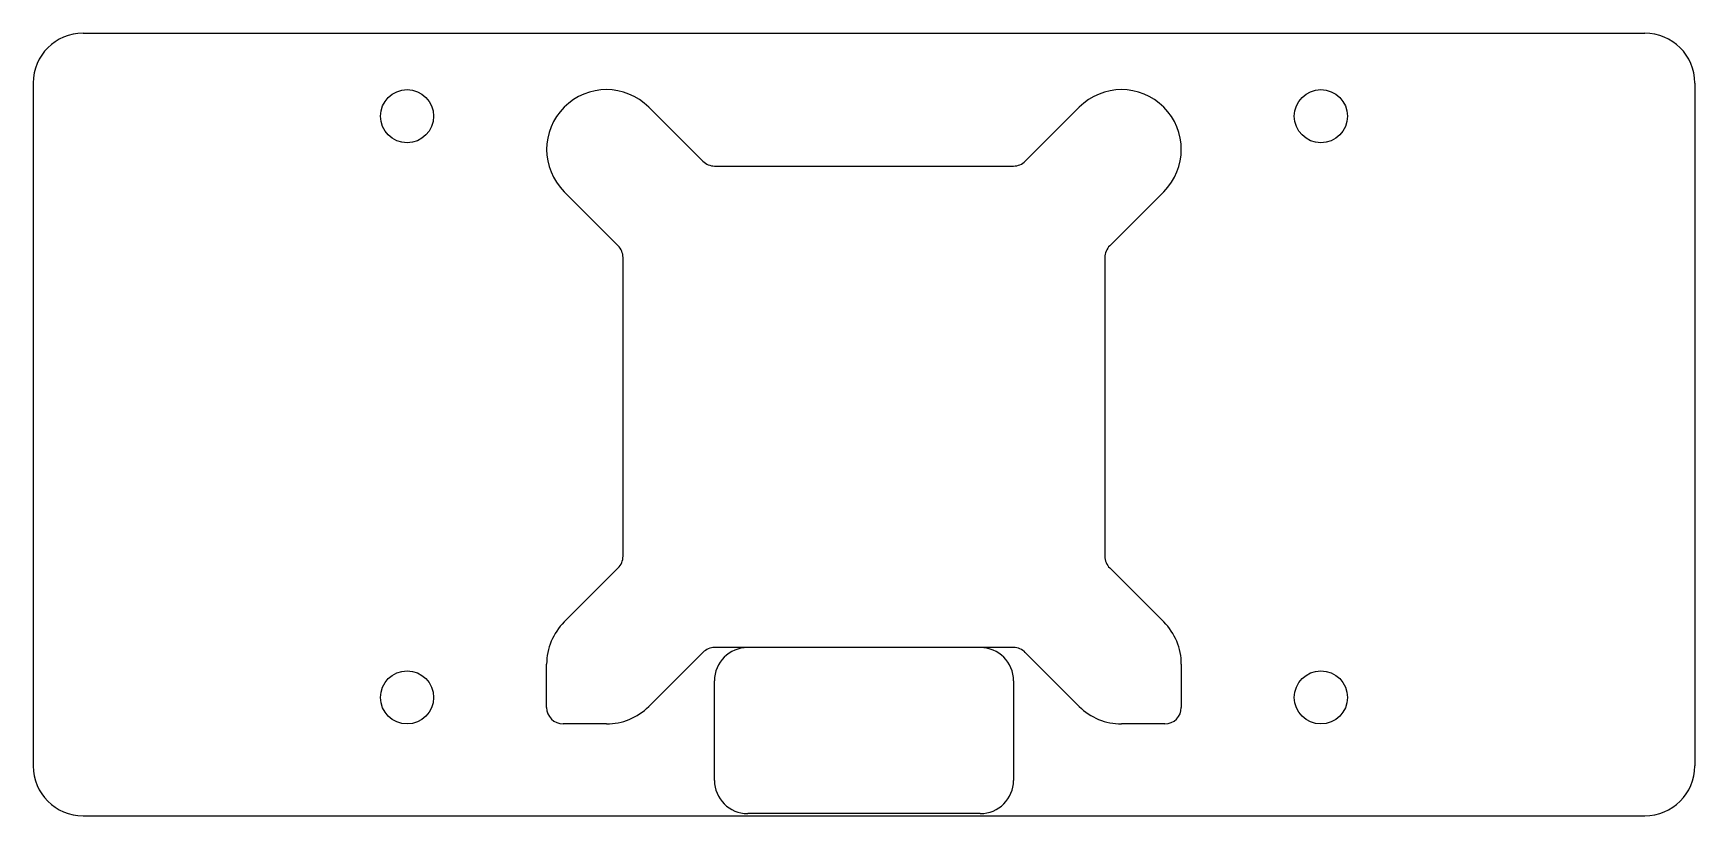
# Model space of a CAD drawing. Header units: millimetres. Extents: x 269 to 369, y 116 to 163.
import ezdxf

# ---------------------------------------------------------------- set-up
doc = ezdxf.new("R2010")
doc.units = ezdxf.units.MM

msp = doc.modelspace()

# ---------------------------------------------------------------- linework, layer by layer
for p, q in [((272.23, 163.09), (366.23, 163.09)), ((269.23, 160.09), (269.23, 118.96)), ((369.23, 160.09), (369.23, 118.96))]:
    msp.add_line(p, q)
at = {"color": 7, "linetype": 'Continuous', "lineweight": 25}
for p, q in [((306.28, 158.63), (309.53, 155.38)), ((328.93, 155.38), (332.19, 158.63)), ((310.24, 155.09), (328.23, 155.09)), ((304.44, 150.29), (301.19, 153.54)), ((337.28, 153.54), (334.02, 150.29)), ((304.73, 131.59), (304.73, 149.58)), ((333.73, 149.58), (333.73, 131.59)), ((301.19, 127.63), (304.44, 130.89)), ((334.02, 130.89), (337.28, 127.63)), ((328.23, 126.09), (310.24, 126.09)), ((300.13, 122.49), (300.13, 125.09)), ((309.53, 125.8), (306.28, 122.54)), ((332.19, 122.54), (328.93, 125.8)), ((338.33, 125.09), (338.33, 122.49)), ((310.23, 118.09), (310.23, 124.09)), ((328.23, 124.09), (328.23, 118.09)), ((303.73, 121.49), (301.13, 121.49)), ((337.33, 121.49), (334.73, 121.49)), ((326.23, 116.09), (312.23, 116.09)), ((272.23, 115.96), (366.23, 115.96))]:
    msp.add_line(p, q, dxfattribs=at)
for centre in [(291.73, 158.09), (346.73, 158.09), (291.73, 123.09), (346.73, 123.09)]:
    msp.add_circle(centre, 1.6, dxfattribs=at)
for centre, start, end in [((272.23, 160.09), 90, 180), ((366.23, 160.09), 0, 90)]:
    msp.add_arc(centre, 3, start, end)
for centre, radius, start, end in [((303.73, 156.09), 3.6, 45, 225), ((334.73, 156.09), 3.6, 315, 135), ((310.24, 156.09), 1, 225, 270), ((328.23, 156.09), 1, 270, 315), ((303.73, 149.58), 1, 360, 45), ((334.73, 149.58), 1, 135, 180), ((303.73, 131.59), 1, 315, 0), ((334.73, 131.59), 1, 180, 225), ((303.73, 125.09), 3.6, 135, 180), ((334.73, 125.09), 3.6, 0, 45), ((310.24, 125.09), 1, 90, 135), ((312.23, 124.09), 2, 90, 180), ((326.23, 124.09), 2, 0, 90), ((328.23, 125.09), 1, 45, 90), ((301.13, 122.49), 1, 180, 270), ((303.73, 125.09), 3.6, 270, 315), ((334.73, 125.09), 3.6, 225, 270), ((337.33, 122.49), 1, 270, 0), ((312.23, 118.09), 2, 180, 270), ((326.23, 118.09), 2, 270, 0)]:
    msp.add_arc(centre, radius, start, end, dxfattribs=at)
at = {"lineweight": 25}
for centre, start, end in [((272.23, 118.96), 180, 270), ((366.23, 118.96), 270, 0)]:
    msp.add_arc(centre, 3, start, end, dxfattribs=at)

doc.saveas('drawing.dxf')
